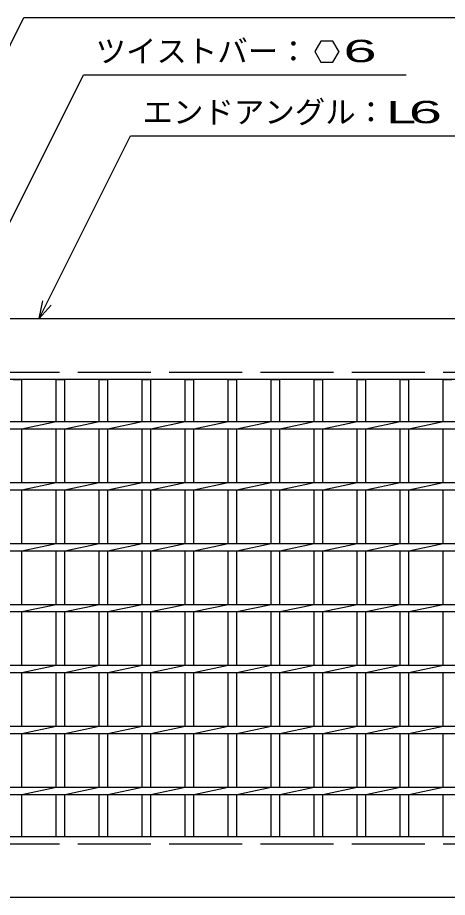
# Model space of a CAD drawing. Units: millimetres, scale not verified. Extents: x -1820 to 1731, y -1282 to 1054.
# Drawn here: x -1163 to -810, y -84 to 638 of the extents above; entities that cross this region are included whole.
import ezdxf
from ezdxf.enums import TextEntityAlignment as Align

# ---------------------------------------------------------------- set-up
doc = ezdxf.new("R2010")
doc.units = ezdxf.units.MM
doc.header["$LTSCALE"] = 10
doc.linetypes.add('DASHED', pattern=[7.5, 6, -1.5])
doc.layers.add('16', color=3, linetype='Continuous', lineweight=25)
doc.layers.add('22', color=4, linetype='Continuous', lineweight=25)
doc.styles.add('ベクトル', font='')
doc.styles.get('ベクトル').set_extended_font_data('ベクトル')

msp = doc.modelspace()

# ---------------------------------------------------------------- linework, layer by layer
at = {"layer": '16'}
for p, q in [((-1414, 390.5), (-419, 390.5)), ((-419, 340.5), (-1414, 340.5)), ((-1166.9, 340.5), (-1159.9, 340.5)), ((-1159.9, 306), (-1159.9, 340.5)), ((-1131.6, 306), (-1131.6, 340.5)), ((-1131.6, 340.5), (-1124.6, 340.5)), ((-1124.6, 306), (-1124.6, 340.5)), ((-1096.3, 306), (-1096.3, 340.5)), ((-1096.3, 340.5), (-1089.3, 340.5)), ((-1089.3, 306), (-1089.3, 340.5)), ((-1061, 306), (-1061, 340.5)), ((-1061, 340.5), (-1054, 340.5)), ((-1054, 306), (-1054, 340.5)), ((-1025.7, 306), (-1025.7, 340.5)), ((-1025.7, 340.5), (-1018.7, 340.5)), ((-1018.7, 306), (-1018.7, 340.5)), ((-990.4, 306), (-990.4, 340.5)), ((-990.4, 340.5), (-983.4, 340.5)), ((-983.4, 306), (-983.4, 340.5)), ((-955.1, 306), (-955.1, 340.5)), ((-955.1, 340.5), (-948.1, 340.5)), ((-948.1, 306), (-948.1, 340.5)), ((-919.8, 306), (-919.8, 340.5)), ((-919.8, 340.5), (-912.8, 340.5)), ((-912.8, 306), (-912.8, 340.5)), ((-884.5, 306), (-884.5, 340.5)), ((-884.5, 340.5), (-877.5, 340.5)), ((-877.5, 306), (-877.5, 340.5)), ((-849.2, 306), (-849.2, 340.5)), ((-849.2, 340.5), (-842.2, 340.5)), ((-842.2, 306), (-842.2, 340.5)), ((-813.9, 306), (-813.9, 340.5)), ((-813.9, 340.5), (-806.9, 340.5)), ((-1414, 306), (-419, 306)), ((-1159.9, 300), (-1131.6, 306)), ((-1124.6, 300), (-1096.3, 306)), ((-1089.3, 300), (-1061, 306)), ((-1054, 300), (-1025.7, 306)), ((-1018.7, 300), (-990.4, 306)), ((-983.4, 300), (-955.1, 306)), ((-948.1, 300), (-919.8, 306)), ((-912.8, 300), (-884.5, 306)), ((-877.5, 300), (-849.2, 306)), ((-842.2, 300), (-813.9, 306)), ((-1414, 300), (-419, 300)), ((-1159.9, 256), (-1159.9, 300)), ((-1131.6, 256), (-1131.6, 300)), ((-1124.6, 256), (-1124.6, 300)), ((-1096.3, 256), (-1096.3, 300)), ((-1089.3, 256), (-1089.3, 300)), ((-1061, 256), (-1061, 300)), ((-1054, 256), (-1054, 300)), ((-1025.7, 256), (-1025.7, 300)), ((-1018.7, 256), (-1018.7, 300)), ((-990.4, 256), (-990.4, 300)), ((-983.4, 256), (-983.4, 300)), ((-955.1, 256), (-955.1, 300)), ((-948.1, 256), (-948.1, 300)), ((-919.8, 256), (-919.8, 300)), ((-912.8, 256), (-912.8, 300)), ((-884.5, 256), (-884.5, 300)), ((-877.5, 256), (-877.5, 300)), ((-849.2, 256), (-849.2, 300)), ((-842.2, 256), (-842.2, 300)), ((-813.9, 256), (-813.9, 300)), ((-1414, 256), (-419, 256)), ((-1159.9, 250), (-1131.6, 256)), ((-1124.6, 250), (-1096.3, 256)), ((-1089.3, 250), (-1061, 256)), ((-1054, 250), (-1025.7, 256)), ((-1018.7, 250), (-990.4, 256)), ((-983.4, 250), (-955.1, 256)), ((-948.1, 250), (-919.8, 256)), ((-912.8, 250), (-884.5, 256)), ((-877.5, 250), (-849.2, 256)), ((-842.2, 250), (-813.9, 256)), ((-1414, 250), (-419, 250)), ((-1159.9, 206), (-1159.9, 250)), ((-1131.6, 206), (-1131.6, 250)), ((-1124.6, 206), (-1124.6, 250)), ((-1096.3, 206), (-1096.3, 250)), ((-1089.3, 206), (-1089.3, 250)), ((-1061, 206), (-1061, 250)), ((-1054, 206), (-1054, 250)), ((-1025.7, 206), (-1025.7, 250)), ((-1018.7, 206), (-1018.7, 250)), ((-990.4, 206), (-990.4, 250)), ((-983.4, 206), (-983.4, 250)), ((-955.1, 206), (-955.1, 250)), ((-948.1, 206), (-948.1, 250)), ((-919.8, 206), (-919.8, 250)), ((-912.8, 206), (-912.8, 250)), ((-884.5, 206), (-884.5, 250)), ((-877.5, 206), (-877.5, 250)), ((-849.2, 206), (-849.2, 250)), ((-842.2, 206), (-842.2, 250)), ((-813.9, 206), (-813.9, 250)), ((-1414, 206), (-419, 206)), ((-1159.9, 200), (-1131.6, 206)), ((-1124.6, 200), (-1096.3, 206)), ((-1089.3, 200), (-1061, 206)), ((-1054, 200), (-1025.7, 206)), ((-1018.7, 200), (-990.4, 206)), ((-983.4, 200), (-955.1, 206)), ((-948.1, 200), (-919.8, 206)), ((-912.8, 200), (-884.5, 206)), ((-877.5, 200), (-849.2, 206)), ((-842.2, 200), (-813.9, 206)), ((-1414, 200), (-419, 200)), ((-1159.9, 156), (-1159.9, 200)), ((-1131.6, 156), (-1131.6, 200)), ((-1124.6, 156), (-1124.6, 200)), ((-1096.3, 156), (-1096.3, 200)), ((-1089.3, 156), (-1089.3, 200)), ((-1061, 156), (-1061, 200)), ((-1054, 156), (-1054, 200)), ((-1025.7, 156), (-1025.7, 200)), ((-1018.7, 156), (-1018.7, 200)), ((-990.4, 156), (-990.4, 200)), ((-983.4, 156), (-983.4, 200)), ((-955.1, 156), (-955.1, 200)), ((-948.1, 156), (-948.1, 200)), ((-919.8, 156), (-919.8, 200)), ((-912.8, 156), (-912.8, 200)), ((-884.5, 156), (-884.5, 200)), ((-877.5, 156), (-877.5, 200)), ((-849.2, 156), (-849.2, 200)), ((-842.2, 156), (-842.2, 200)), ((-813.9, 156), (-813.9, 200)), ((-1414, 156), (-419, 156)), ((-1159.9, 150), (-1131.6, 156)), ((-1124.6, 150), (-1096.3, 156)), ((-1089.3, 150), (-1061, 156)), ((-1054, 150), (-1025.7, 156)), ((-1018.7, 150), (-990.4, 156)), ((-983.4, 150), (-955.1, 156)), ((-948.1, 150), (-919.8, 156)), ((-912.8, 150), (-884.5, 156)), ((-877.5, 150), (-849.2, 156)), ((-842.2, 150), (-813.9, 156)), ((-1414, 150), (-419, 150)), ((-1159.9, 106), (-1159.9, 150)), ((-1131.6, 106), (-1131.6, 150)), ((-1124.6, 106), (-1124.6, 150)), ((-1096.3, 106), (-1096.3, 150)), ((-1089.3, 106), (-1089.3, 150)), ((-1061, 106), (-1061, 150)), ((-1054, 106), (-1054, 150)), ((-1025.7, 106), (-1025.7, 150)), ((-1018.7, 106), (-1018.7, 150)), ((-990.4, 106), (-990.4, 150)), ((-983.4, 106), (-983.4, 150)), ((-955.1, 106), (-955.1, 150)), ((-948.1, 106), (-948.1, 150)), ((-919.8, 106), (-919.8, 150)), ((-912.8, 106), (-912.8, 150)), ((-884.5, 106), (-884.5, 150)), ((-877.5, 106), (-877.5, 150)), ((-849.2, 106), (-849.2, 150)), ((-842.2, 106), (-842.2, 150)), ((-813.9, 106), (-813.9, 150)), ((-1414, 106), (-419, 106)), ((-1159.9, 100), (-1131.6, 106)), ((-1124.6, 100), (-1096.3, 106)), ((-1089.3, 100), (-1061, 106)), ((-1054, 100), (-1025.7, 106)), ((-1018.7, 100), (-990.4, 106)), ((-983.4, 100), (-955.1, 106)), ((-948.1, 100), (-919.8, 106)), ((-912.8, 100), (-884.5, 106)), ((-877.5, 100), (-849.2, 106)), ((-842.2, 100), (-813.9, 106)), ((-1414, 100), (-419, 100)), ((-1159.9, 56), (-1159.9, 100)), ((-1131.6, 56), (-1131.6, 100)), ((-1124.6, 56), (-1124.6, 100)), ((-1096.3, 56), (-1096.3, 100)), ((-1089.3, 56), (-1089.3, 100)), ((-1061, 56), (-1061, 100)), ((-1054, 56), (-1054, 100)), ((-1025.7, 56), (-1025.7, 100)), ((-1018.7, 56), (-1018.7, 100)), ((-990.4, 56), (-990.4, 100)), ((-983.4, 56), (-983.4, 100)), ((-955.1, 56), (-955.1, 100)), ((-948.1, 56), (-948.1, 100)), ((-919.8, 56), (-919.8, 100)), ((-912.8, 56), (-912.8, 100)), ((-884.5, 56), (-884.5, 100)), ((-877.5, 56), (-877.5, 100)), ((-849.2, 56), (-849.2, 100)), ((-842.2, 56), (-842.2, 100)), ((-813.9, 56), (-813.9, 100)), ((-1414, 56), (-419, 56)), ((-1159.9, 50), (-1131.6, 56)), ((-1124.6, 50), (-1096.3, 56)), ((-1089.3, 50), (-1061, 56)), ((-1054, 50), (-1025.7, 56)), ((-1018.7, 50), (-990.4, 56)), ((-983.4, 50), (-955.1, 56)), ((-948.1, 50), (-919.8, 56)), ((-912.8, 50), (-884.5, 56)), ((-877.5, 50), (-849.2, 56)), ((-842.2, 50), (-813.9, 56)), ((-1414, 50), (-419, 50)), ((-1159.9, 6), (-1159.9, 50)), ((-1131.6, 6), (-1131.6, 50)), ((-1124.6, 6), (-1124.6, 50)), ((-1096.3, 6), (-1096.3, 50)), ((-1089.3, 6), (-1089.3, 50)), ((-1061, 6), (-1061, 50)), ((-1054, 6), (-1054, 50)), ((-1025.7, 6), (-1025.7, 50)), ((-1018.7, 6), (-1018.7, 50)), ((-990.4, 6), (-990.4, 50)), ((-983.4, 6), (-983.4, 50)), ((-955.1, 6), (-955.1, 50)), ((-948.1, 6), (-948.1, 50)), ((-919.8, 6), (-919.8, 50)), ((-912.8, 6), (-912.8, 50)), ((-884.5, 6), (-884.5, 50)), ((-877.5, 6), (-877.5, 50)), ((-849.2, 6), (-849.2, 50)), ((-842.2, 6), (-842.2, 50)), ((-813.9, 6), (-813.9, 50)), ((-1414, 6), (-419, 6)), ((-1414, 0), (-419, 0)), ((-1159.9, 0), (-1131.6, 6)), ((-1159.9, -34.5), (-1159.9, 0)), ((-1131.6, -34.5), (-1131.6, 0)), ((-1124.6, 0), (-1096.3, 6)), ((-1124.6, -34.5), (-1124.6, 0)), ((-1096.3, -34.5), (-1096.3, 0)), ((-1089.3, 0), (-1061, 6)), ((-1089.3, -34.5), (-1089.3, 0)), ((-1061, -34.5), (-1061, 0)), ((-1054, 0), (-1025.7, 6)), ((-1054, -34.5), (-1054, 0)), ((-1025.7, -34.5), (-1025.7, 0)), ((-1018.7, 0), (-990.4, 6)), ((-1018.7, -34.5), (-1018.7, 0)), ((-990.4, -34.5), (-990.4, 0)), ((-983.4, 0), (-955.1, 6)), ((-983.4, -34.5), (-983.4, 0)), ((-955.1, -34.5), (-955.1, 0)), ((-948.1, 0), (-919.8, 6)), ((-948.1, -34.5), (-948.1, 0)), ((-919.8, -34.5), (-919.8, 0)), ((-912.8, 0), (-884.5, 6)), ((-912.8, -34.5), (-912.8, 0)), ((-884.5, -34.5), (-884.5, 0)), ((-877.5, 0), (-849.2, 6)), ((-877.5, -34.5), (-877.5, 0)), ((-849.2, -34.5), (-849.2, 0)), ((-842.2, 0), (-813.9, 6)), ((-842.2, -34.5), (-842.2, 0)), ((-813.9, -34.5), (-813.9, 0)), ((-1414, -34.5), (-419, -34.5)), ((-1166.9, -34.5), (-1159.9, -34.5)), ((-1131.6, -34.5), (-1124.6, -34.5)), ((-1096.3, -34.5), (-1089.3, -34.5)), ((-1061, -34.5), (-1054, -34.5)), ((-1025.7, -34.5), (-1018.7, -34.5)), ((-990.4, -34.5), (-983.4, -34.5)), ((-955.1, -34.5), (-948.1, -34.5)), ((-919.8, -34.5), (-912.8, -34.5)), ((-884.5, -34.5), (-877.5, -34.5)), ((-849.2, -34.5), (-842.2, -34.5)), ((-813.9, -34.5), (-806.9, -34.5)), ((-419, -84.5), (-1414, -84.5))]:
    msp.add_line(p, q, dxfattribs=at)
at = {"layer": '16', "linetype": 'DASHED'}
for p, q in [((-1414, 346.5), (-419, 346.5)), ((-1414, -40.5), (-419, -40.5))]:
    msp.add_line(p, q, dxfattribs=at)
at = {"layer": '22'}
for p, q in [((-1336.4, 281), (-1158.15, 637.5)), ((-1158.15, 637.5), (-698.15, 637.5)), ((-914.4, 618.27), (-919.4, 609.6)), ((-904.4, 618.26), (-914.4, 618.27)), ((-899.4, 609.5), (-904.4, 618.26)), ((-919.4, 609.6), (-914.4, 600.94)), ((-904.4, 600.94), (-899.4, 609.6)), ((-914.4, 600.94), (-904.4, 600.94)), ((-1251.65, 306), (-1109.4, 590.5)), ((-1109.4, 590.5), (-844.4, 590.5)), ((-1145.75, 390.5), (-1070.75, 540.5)), ((-1070.75, 540.5), (-630.75, 540.5)), ((-1145.75, 390.5), (-1142.75, 405.1)), ((-1145.75, 390.5), (-1135.75, 401.5))]:
    msp.add_line(p, q, dxfattribs=at)

# ---------------------------------------------------------------- texts
at = {"layer": '22', "color": 2, "style": 'ベクトル'}
for s, p in [('ツイストバー：', (-1099.4, 610)), ('エンドアングル：', (-1060.75, 560))]:
    msp.add_text(s, height=18.33, dxfattribs=at).set_placement(p, align=Align.MIDDLE_LEFT)
for s, width, p in [(' 6 ', 2, (-909.4, 610.1)), ('L', 1.8, (-860.75, 560)), (' 6 ', 2, (-855.75, 560))]:
    msp.add_text(s, height=18.33, dxfattribs=dict(at, width=width)).set_placement(p, align=Align.MIDDLE_LEFT)

doc.saveas('drawing.dxf')
